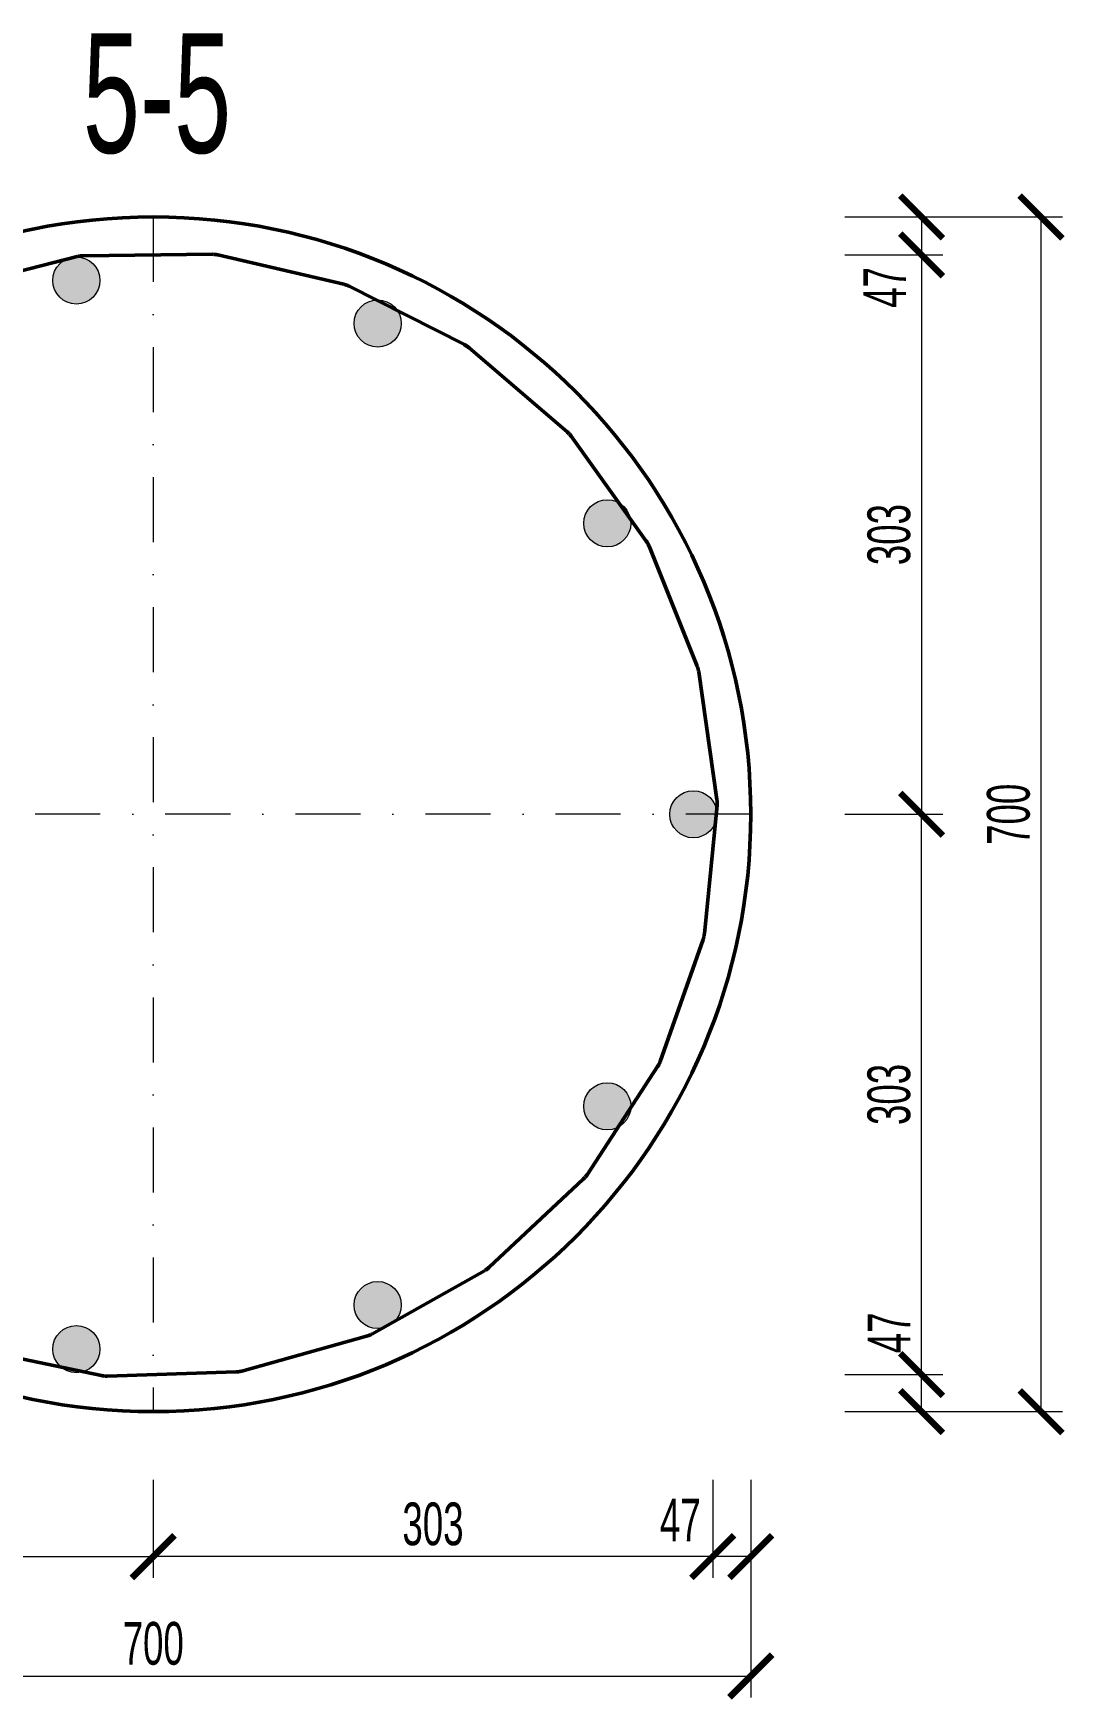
# Model space of a CAD drawing. Extents: x -483223 to 550073, y -164053 to -64662.
# Drawn here: x -248334 to -242293, y -107867 to -98103 of the extents above; entities that cross this region are included whole.
import ezdxf

# ---------------------------------------------------------------- set-up
doc = ezdxf.new("R2010")
doc.units = 0
doc.header["$MEASUREMENT"] = 0
doc.linetypes.add('DASHDOT', pattern=[25.4, 12.7, -6.35, 0, -6.35])
doc.layers.get('0').update_dxf_attribs({"color": 40, "linetype": 'CONTINUOUS'})
doc.layers.get('Defpoints').update_dxf_attribs({"linetype": 'CONTINUOUS'})
for name, color, linetype, lineweight in [('АРМАТУРА', 11, 'CONTINUOUS', 50), ('ОСН. ПОТОВЩЕНА', 251, 'CONTINUOUS', 30), ('РАМКА', 250, 'CONTINUOUS', 40), ('РОЗМІР', 250, 'CONTINUOUS', 15), ('ШТРИХУВАННЯ', 250, 'CONTINUOUS', 9)]:
    doc.layers.add(name, color=color, linetype=linetype, lineweight=lineweight)
doc.layers.add('ВІСЬ', color=197, linetype='DASHDOT', lineweight=15, transparency=0.5)
doc.layers.add('ТЕКСТ', color=252, linetype='CONTINUOUS')
doc.styles.add('РОЗМІР', font='ARIALN.TTF', dxfattribs={"width": 0.75})
doc.dimstyles.new('М 10', dxfattribs={"dimtxt": 250, "dimasz": 250, "dimexe": 125, "dimexo": 250, "dimgap": 62.5, "dimtad": 1, "dimlfac": 0.1, "dimtxsty": 'РОЗМІР', "dimblk": 'ARCHTICK', "dimcen": 250, "dimadec": 0, "dimazin": 0, "dimtfac": 1, "dimtix": 1, "dimtmove": 2, "dimatfit": 3, "dimfxl": 125, "dimlwd": -1, "dimlwe": -1, "dimarcsym": 0})

# ---------------------------------------------------------------- blocks, each defined once
blk = doc.blocks.new('_ArchTick')
at = {"color": 0, "linetype": 'ByBlock', "const_width": 0.15}
blk.add_lwpolyline([(-0.5, -0.5), (0.5, 0.5)], dxfattribs=at)
blk = doc.blocks.new('*D638')
at = {"layer": 'Defpoints', "color": 0, "ltscale": 30, "transparency": 16777216}
for p in [(-243831.6, -99178.9), (-242431.6, -99178.9), (-243831.6, -106178.9)]:
    blk.add_point(p, dxfattribs=at)
at = {"layer": 'РОЗМІР', "color": 0, "ltscale": 30, "transparency": 16777216}
for p, q in [((-243581.6, -99178.9), (-242306.6, -99178.9)), ((-242431.6, -106178.9), (-242431.6, -99178.9)), ((-243581.6, -106178.9), (-242306.6, -106178.9))]:
    blk.add_line(p, q, dxfattribs=at)
at = {"layer": 'РОЗМІР', "color": 0, "ltscale": 30, "transparency": 16777216, "xscale": 250, "yscale": 250, "zscale": 250}
for p, rotation in [((-242431.6, -99178.9), 90), ((-242431.6, -106178.9), 270)]:
    blk.add_blockref('_ArchTick', p, dxfattribs=dict(at, rotation=rotation))
at = {"layer": 'РОЗМІР', "color": 0, "ltscale": 30, "transparency": 16777216, "insert": (-242621.8, -102678.9), "char_height": 250, "attachment_point": 5, "rotation": 90, "style": 'РОЗМІР'}
blk.add_mtext('700', dxfattribs=at)
blk = doc.blocks.new('*D639')
at = {"layer": 'Defpoints', "color": 0, "ltscale": 30, "transparency": 16777216}
for p in [(-243831.6, -99178.9), (-243831.6, -99401.6), (-243131.6, -99401.6)]:
    blk.add_point(p, dxfattribs=at)
at = {"layer": 'РОЗМІР', "color": 0, "ltscale": 30, "transparency": 16777216}
for p, q in [((-243581.6, -99178.9), (-243006.6, -99178.9)), ((-243131.6, -99178.9), (-243131.6, -99401.6)), ((-243581.6, -99401.6), (-243006.6, -99401.6))]:
    blk.add_line(p, q, dxfattribs=at)
at = {"layer": 'РОЗМІР', "color": 0, "ltscale": 30, "transparency": 16777216, "xscale": 250, "yscale": 250, "zscale": 250}
for p, rotation in [((-243131.6, -99178.9), 90), ((-243131.6, -99401.6), 270)]:
    blk.add_blockref('_ArchTick', p, dxfattribs=dict(at, rotation=rotation))
at = {"layer": 'РОЗМІР', "color": 0, "ltscale": 30, "transparency": 16777216, "insert": (-243346.9, -99591.7), "char_height": 250, "attachment_point": 5, "rotation": 90, "style": 'РОЗМІР'}
blk.add_mtext('47', dxfattribs=at)
blk = doc.blocks.new('*D640')
at = {"layer": 'Defpoints', "color": 0, "ltscale": 30, "transparency": 16777216}
for p in [(-243831.6, -99401.6), (-243831.6, -102678.9), (-243131.6, -102678.9)]:
    blk.add_point(p, dxfattribs=at)
at = {"layer": 'РОЗМІР', "color": 0, "ltscale": 30, "transparency": 16777216}
for p, q in [((-243581.6, -99401.6), (-243006.6, -99401.6)), ((-243131.6, -99401.6), (-243131.6, -102678.9)), ((-243581.6, -102678.9), (-243006.6, -102678.9))]:
    blk.add_line(p, q, dxfattribs=at)
at = {"layer": 'РОЗМІР', "color": 0, "ltscale": 30, "transparency": 16777216, "xscale": 250, "yscale": 250, "zscale": 250}
for p, rotation in [((-243131.6, -99401.6), 90), ((-243131.6, -102678.9), 270)]:
    blk.add_blockref('_ArchTick', p, dxfattribs=dict(at, rotation=rotation))
at = {"layer": 'РОЗМІР', "color": 0, "ltscale": 30, "transparency": 16777216, "insert": (-243321.8, -101040.2), "char_height": 250, "attachment_point": 5, "rotation": 90, "style": 'РОЗМІР'}
blk.add_mtext('303', dxfattribs=at)
blk = doc.blocks.new('*D641')
at = {"layer": 'Defpoints', "color": 0, "ltscale": 30, "transparency": 16777216}
for p in [(-243831.6, -105961.8), (-243131.6, -105961.8), (-243831.6, -106178.9)]:
    blk.add_point(p, dxfattribs=at)
at = {"layer": 'РОЗМІР', "color": 0, "ltscale": 30, "transparency": 16777216}
for p, q in [((-243581.6, -105961.8), (-243006.6, -105961.8)), ((-243131.6, -106178.9), (-243131.6, -105961.8)), ((-243581.6, -106178.9), (-243006.6, -106178.9))]:
    blk.add_line(p, q, dxfattribs=at)
at = {"layer": 'РОЗМІР', "color": 0, "ltscale": 30, "transparency": 16777216, "xscale": 250, "yscale": 250, "zscale": 250}
for p, rotation in [((-243131.6, -105961.8), 90), ((-243131.6, -106178.9), 270)]:
    blk.add_blockref('_ArchTick', p, dxfattribs=dict(at, rotation=rotation))
at = {"layer": 'РОЗМІР', "color": 0, "ltscale": 30, "transparency": 16777216, "insert": (-243321.8, -105717.7), "char_height": 250, "attachment_point": 5, "rotation": 90, "style": 'РОЗМІР'}
blk.add_mtext('47', dxfattribs=at)
blk = doc.blocks.new('*D642')
at = {"layer": 'Defpoints', "color": 0, "ltscale": 30, "transparency": 16777216}
for p in [(-243831.6, -102678.9), (-243131.6, -102678.9), (-243831.6, -105961.8)]:
    blk.add_point(p, dxfattribs=at)
at = {"layer": 'РОЗМІР', "color": 0, "ltscale": 30, "transparency": 16777216}
for p, q in [((-243581.6, -102678.9), (-243006.6, -102678.9)), ((-243131.6, -105961.8), (-243131.6, -102678.9)), ((-243581.6, -105961.8), (-243006.6, -105961.8))]:
    blk.add_line(p, q, dxfattribs=at)
at = {"layer": 'РОЗМІР', "color": 0, "ltscale": 30, "transparency": 16777216, "xscale": 250, "yscale": 250, "zscale": 250}
for p, rotation in [((-243131.6, -102678.9), 90), ((-243131.6, -105961.8), 270)]:
    blk.add_blockref('_ArchTick', p, dxfattribs=dict(at, rotation=rotation))
at = {"layer": 'РОЗМІР', "color": 0, "ltscale": 30, "transparency": 16777216, "insert": (-243321.8, -104320.3), "char_height": 250, "attachment_point": 5, "rotation": 90, "style": 'РОЗМІР'}
blk.add_mtext('303', dxfattribs=at)
blk = doc.blocks.new('*D643')
at = {"layer": 'Defpoints', "color": 0, "ltscale": 30, "transparency": 16777216}
for p in [(-251132.1, -106328.3), (-244132.1, -106328.3), (-244132.1, -107728.3)]:
    blk.add_point(p, dxfattribs=at)
at = {"layer": 'РОЗМІР', "color": 0, "ltscale": 30, "transparency": 16777216}
for p, q in [((-251132.1, -106578.3), (-251132.1, -107853.3)), ((-244132.1, -106578.3), (-244132.1, -107853.3)), ((-251132.1, -107728.3), (-244132.1, -107728.3))]:
    blk.add_line(p, q, dxfattribs=at)
at = {"layer": 'РОЗМІР', "color": 0, "ltscale": 30, "transparency": 16777216, "xscale": 250, "yscale": 250, "zscale": 250, "rotation": 180}
blk.add_blockref('_ArchTick', (-251132.1, -107728.3), dxfattribs=at)
at = {"layer": 'РОЗМІР', "color": 0, "ltscale": 30, "transparency": 16777216, "xscale": 250, "yscale": 250, "zscale": 250}
blk.add_blockref('_ArchTick', (-244132.1, -107728.3), dxfattribs=at)
at = {"layer": 'РОЗМІР', "color": 0, "ltscale": 30, "transparency": 16777216, "insert": (-247632.1, -107538.2), "char_height": 250, "attachment_point": 5, "style": 'РОЗМІР'}
blk.add_mtext('700', dxfattribs=at)
blk = doc.blocks.new('*D644')
at = {"layer": 'Defpoints', "color": 0, "ltscale": 30, "transparency": 16777216}
for p in [(-244354.7, -106328.3), (-244132.1, -106328.3), (-244354.7, -107028.3)]:
    blk.add_point(p, dxfattribs=at)
at = {"layer": 'РОЗМІР', "color": 0, "ltscale": 30, "transparency": 16777216}
for p, q in [((-244354.7, -106578.3), (-244354.7, -107153.3)), ((-244132.1, -106578.3), (-244132.1, -107153.3)), ((-244132.1, -107028.3), (-244354.7, -107028.3))]:
    blk.add_line(p, q, dxfattribs=at)
at = {"layer": 'РОЗМІР', "color": 0, "ltscale": 30, "transparency": 16777216, "xscale": 250, "yscale": 250, "zscale": 250, "rotation": 180}
blk.add_blockref('_ArchTick', (-244354.7, -107028.3), dxfattribs=at)
at = {"layer": 'РОЗМІР', "color": 0, "ltscale": 30, "transparency": 16777216, "xscale": 250, "yscale": 250, "zscale": 250}
blk.add_blockref('_ArchTick', (-244132.1, -107028.3), dxfattribs=at)
at = {"layer": 'РОЗМІР', "color": 0, "ltscale": 30, "transparency": 16777216, "insert": (-244544.9, -106813.1), "char_height": 250, "attachment_point": 5, "style": 'РОЗМІР'}
blk.add_mtext('47', dxfattribs=at)
blk = doc.blocks.new('*D645')
at = {"layer": 'Defpoints', "color": 0, "ltscale": 30, "transparency": 16777216}
for p in [(-247632.1, -106328.3), (-244354.7, -106328.3), (-247632.1, -107028.3)]:
    blk.add_point(p, dxfattribs=at)
at = {"layer": 'РОЗМІР', "color": 0, "ltscale": 30, "transparency": 16777216}
for p, q in [((-247632.1, -106578.3), (-247632.1, -107153.3)), ((-244354.7, -106578.3), (-244354.7, -107153.3)), ((-244354.7, -107028.3), (-247632.1, -107028.3))]:
    blk.add_line(p, q, dxfattribs=at)
at = {"layer": 'РОЗМІР', "color": 0, "ltscale": 30, "transparency": 16777216, "xscale": 250, "yscale": 250, "zscale": 250, "rotation": 180}
blk.add_blockref('_ArchTick', (-247632.1, -107028.3), dxfattribs=at)
at = {"layer": 'РОЗМІР', "color": 0, "ltscale": 30, "transparency": 16777216, "xscale": 250, "yscale": 250, "zscale": 250}
blk.add_blockref('_ArchTick', (-244354.7, -107028.3), dxfattribs=at)
at = {"layer": 'РОЗМІР', "color": 0, "ltscale": 30, "transparency": 16777216, "insert": (-245993.4, -106838.2), "char_height": 250, "attachment_point": 5, "style": 'РОЗМІР'}
blk.add_mtext('303', dxfattribs=at)
blk = doc.blocks.new('*D647')
at = {"layer": 'Defpoints', "color": 0, "ltscale": 30, "transparency": 16777216}
for p in [(-250915, -106328.3), (-247632.1, -106328.3), (-247632.1, -107028.3)]:
    blk.add_point(p, dxfattribs=at)
at = {"layer": 'РОЗМІР', "color": 0, "ltscale": 30, "transparency": 16777216}
for p, q in [((-250915, -106578.3), (-250915, -107153.3)), ((-247632.1, -106578.3), (-247632.1, -107153.3)), ((-250915, -107028.3), (-247632.1, -107028.3))]:
    blk.add_line(p, q, dxfattribs=at)
at = {"layer": 'РОЗМІР', "color": 0, "ltscale": 30, "transparency": 16777216, "xscale": 250, "yscale": 250, "zscale": 250, "rotation": 180}
blk.add_blockref('_ArchTick', (-250915, -107028.3), dxfattribs=at)
at = {"layer": 'РОЗМІР', "color": 0, "ltscale": 30, "transparency": 16777216, "xscale": 250, "yscale": 250, "zscale": 250}
blk.add_blockref('_ArchTick', (-247632.1, -107028.3), dxfattribs=at)
at = {"layer": 'РОЗМІР', "color": 0, "ltscale": 30, "transparency": 16777216, "insert": (-249273.5, -106838.2), "char_height": 250, "attachment_point": 5, "style": 'РОЗМІР'}
blk.add_mtext('303', dxfattribs=at)

msp = doc.modelspace()

# ---------------------------------------------------------------- hatches: boundary and pattern name
at = {"layer": 'РАМКА'}
h = msp.add_hatch(color=7, dxfattribs=at)
h.set_gradient(color1=(51, 51, 51), color2=(51, 51, 51), tint=1)
h.paths.add_polyline_path([(-248015.4891, -99430.2475, 0.571229884), (-248220.3944, -99551.078, 1), (-247944.2366, -99551.078, 0.044423368), (-247946.4079, -99526.6871)])
h.paths.add_polyline_path([(-247946.4079, -99526.6871, 0.225728427), (-248015.4891, -99430.2475)], flags=17)
h = msp.add_hatch(color=7, dxfattribs=at)
h.set_gradient(color1=(51, 51, 51), color2=(51, 51, 51), tint=1)
h.paths.add_polyline_path([(-246250.4805, -99682.3916, 0.571229884), (-246455.3858, -99803.2221, 1), (-246179.228, -99803.2221, 0.044423368), (-246181.3994, -99778.8311)])
h.paths.add_polyline_path([(-246181.3994, -99778.8311, 0.225728427), (-246250.4805, -99682.3916)], flags=17)
h = msp.add_hatch(color=7, dxfattribs=at)
h.set_gradient(color1=(51, 51, 51), color2=(51, 51, 51), tint=1)
h.paths.add_polyline_path([(-244905.7121, -100853.0605, 0.571229884), (-245110.6174, -100973.891, 1), (-244834.4596, -100973.891, 0.044423368), (-244836.6309, -100949.5001)])
h = msp.add_hatch(color=7, dxfattribs=at)
h.set_gradient(color1=(51, 51, 51), color2=(51, 51, 51), tint=1)
h.paths.add_polyline_path([(-244401.4239, -102558.0348, 0.571229884), (-244606.3292, -102678.8653, 1), (-244330.1714, -102678.8653, 0.044423368), (-244332.3428, -102654.4744)])
h.paths.add_polyline_path([(-244332.3428, -102654.4744, 0.225728427), (-244401.4239, -102558.0348)], flags=17)
h = msp.add_hatch(color=7, dxfattribs=at)
h.set_gradient(color1=(51, 51, 51), color2=(51, 51, 51), tint=1)
h.paths.add_polyline_path([(-244905.7121, -104269.0125, 0.571229884), (-245110.6174, -104389.843, 1), (-244834.4596, -104389.843, 0.044423368), (-244836.6309, -104365.4521)])
h.paths.add_polyline_path([(-244836.6309, -104365.4521, 0.225728427), (-244905.7121, -104269.0125)], flags=17)
h = msp.add_hatch(color=7, dxfattribs=at)
h.set_gradient(color1=(51, 51, 51), color2=(51, 51, 51), tint=1)
h.paths.add_polyline_path([(-246250.4805, -105433.678, 0.571229884), (-246455.3858, -105554.5085, 1), (-246179.228, -105554.5085, 0.044423368), (-246181.3994, -105530.1176)])
h.paths.add_polyline_path([(-246181.3994, -105530.1176, 0.225728427), (-246250.4805, -105433.678)], flags=17)
h = msp.add_hatch(color=7, dxfattribs=at)
h.set_gradient(color1=(51, 51, 51), color2=(51, 51, 51), tint=1)
h.paths.add_polyline_path([(-248015.4891, -105691.8255, 0.571229884), (-248220.3944, -105812.656, 1), (-247944.2366, -105812.656, 0.044423368), (-247946.4079, -105788.2651)])
h.paths.add_polyline_path([(-247946.4079, -105788.2651, 0.225728427), (-248015.4891, -105691.8255)], flags=17)

# ---------------------------------------------------------------- linework, layer by layer
at = {"layer": 'АРМАТУРА', "color": 7}
for p, q in [((-248810.5272, -99598.2407), (-248077.1955, -99410.3696)), ((-248077.1955, -99410.3696), (-248074.8229, -99409.7834)), ((-248074.8229, -99409.7834), (-248072.4412, -99409.2374)), ((-248072.4412, -99409.2374), (-248070.0503, -99408.7354)), ((-248070.0503, -99408.7354), (-248067.6503, -99408.2737)), ((-248067.6503, -99408.2737), (-248065.2429, -99407.856)), ((-248065.2429, -99407.856), (-248062.8282, -99407.4786)), ((-248062.8282, -99407.4786), (-248060.408, -99407.1451)), ((-248060.408, -99407.1451), (-248057.9823, -99406.852)), ((-248057.9823, -99406.852), (-248055.5511, -99406.6029)), ((-248055.5511, -99406.6029), (-248053.1162, -99406.394)), ((-248053.1162, -99406.394), (-248050.6777, -99406.2291)), ((-248050.6777, -99406.2291), (-248048.2373, -99406.1082)), ((-248048.2373, -99406.1082), (-248045.7951, -99406.0276)), ((-248045.7951, -99406.0276), (-248043.3529, -99405.9909)), ((-248043.3529, -99405.9909), (-248042.4314, -99405.9873)), ((-248042.4314, -99405.9873), (-247285.462, -99397.8125)), ((-247285.462, -99397.8125), (-247283.0179, -99397.8344)), ((-247283.0179, -99397.8344), (-247280.5757, -99397.9004)), ((-247280.5757, -99397.9004), (-247278.1335, -99398.0067)), ((-247278.1335, -99398.0067), (-247275.6951, -99398.1532)), ((-247275.6951, -99398.1532), (-247273.2602, -99398.3474)), ((-247273.2602, -99398.3474), (-247270.8271, -99398.5819)), ((-247270.8271, -99398.5819), (-247268.3996, -99398.8567)), ((-247268.3996, -99398.8567), (-247265.9757, -99399.1755)), ((-247265.9757, -99399.1755), (-247263.5592, -99399.5383)), ((-247263.5592, -99399.5383), (-247261.15, -99399.9413)), ((-247261.15, -99399.9413), (-247258.7462, -99400.3847)), ((-247258.7462, -99400.3847), (-247256.3517, -99400.872)), ((-247256.3517, -99400.872), (-247253.9663, -99401.3997)), ((-247253.9663, -99401.3997), (-247253.6347, -99401.4766)), ((-247253.6347, -99401.4766), (-246516.419, -99573.4707)), ((-246516.419, -99573.4707), (-246514.0446, -99574.0496)), ((-246514.0446, -99574.0496), (-246511.6812, -99574.6652)), ((-246511.6812, -99574.6652), (-246509.3269, -99575.3248)), ((-246509.3269, -99575.3248), (-246506.9855, -99576.0246)), ((-246506.9855, -99576.0246), (-246504.6569, -99576.7648)), ((-246504.6569, -99576.7648), (-246502.3411, -99577.5453)), ((-246502.3411, -99577.5453), (-246500.04, -99578.366)), ((-246500.04, -99578.366), (-246497.7535, -99579.2271)), ((-246497.7535, -99579.2271), (-246495.4817, -99580.1249)), ((-246495.4817, -99580.1249), (-246493.2264, -99581.0666)), ((-246493.2264, -99581.0666), (-246490.9876, -99582.0449)), ((-246490.9876, -99582.0449), (-246488.7653, -99583.0635)), ((-246488.7653, -99583.0635), (-246486.5631, -99584.1225)), ((-246486.5631, -99584.1225), (-246484.905, -99584.9469)), ((-246484.905, -99584.9469), (-245809.7023, -99927.2495)), ((-245809.7023, -99927.2495), (-245807.5331, -99928.3744)), ((-245807.5331, -99928.3744), (-245805.3822, -99929.5359)), ((-245805.3822, -99929.5359), (-245803.2533, -99930.7342)), ((-245803.2533, -99930.7342), (-245801.1464, -99931.9727)), ((-245801.1464, -99931.9727), (-245799.0596, -99933.2441)), ((-245799.0596, -99933.2441), (-245796.9948, -99934.5522)), ((-245796.9948, -99934.5522), (-245794.9557, -99935.897)), ((-245794.9557, -99935.897), (-245792.9385, -99937.2784)), ((-245792.9385, -99937.2784), (-245790.9471, -99938.6928)), ((-245790.9471, -99938.6928), (-245788.9794, -99940.1402)), ((-245788.9794, -99940.1402), (-245787.0374, -99941.6241)), ((-245787.0374, -99941.6241), (-245785.121, -99943.1411)), ((-245785.121, -99943.1411), (-245783.2321, -99944.6911)), ((-245783.2321, -99944.6911), (-245781.8195, -99945.8893)), ((-245781.8195, -99945.8893), (-245207.3366, -100438.8785)), ((-245207.3366, -100438.8785), (-245205.4954, -100440.4871)), ((-245205.4954, -100440.4871), (-245203.6834, -100442.125)), ((-245203.6834, -100442.125), (-245201.9007, -100443.7959)), ((-245201.9007, -100443.7959), (-245200.1474, -100445.4961)), ((-245200.1474, -100445.4961), (-245198.4234, -100447.2292)), ((-245198.4234, -100447.2292), (-245196.7305, -100448.9917)), ((-245196.7305, -100448.9917), (-245195.067, -100450.7835)), ((-245195.067, -100450.7835), (-245193.4365, -100452.601)), ((-245193.4365, -100452.601), (-245191.837, -100454.4477)), ((-245191.837, -100454.4477), (-245190.2705, -100456.3238)), ((-245190.2705, -100456.3238), (-245188.7371, -100458.2255)), ((-245188.7371, -100458.2255), (-245187.2366, -100460.1565)), ((-245187.2366, -100460.1565), (-245185.7709, -100462.1096)), ((-245185.7709, -100462.1096), (-245184.6827, -100463.6082)), ((-245184.6827, -100463.6082), (-244743.8497, -101079.0258)), ((-244743.8497, -101079.0258), (-244742.4445, -101081.0228)), ((-244742.4445, -101081.0228), (-244741.0741, -101083.0491)), ((-244741.0741, -101083.0491), (-244739.7385, -101085.0937)), ((-244739.7385, -101085.0937), (-244738.4395, -101087.164)), ((-244738.4395, -101087.164), (-244737.1754, -101089.2563)), ((-244737.1754, -101089.2563), (-244735.9497, -101091.3705)), ((-244735.9497, -101091.3705), (-244734.7607, -101093.5031)), ((-244734.7607, -101093.5031), (-244733.6101, -101095.6576)), ((-244733.6101, -101095.6576), (-244732.4962, -101097.8342)), ((-244732.4962, -101097.8342), (-244731.4189, -101100.029)), ((-244731.4189, -101100.029), (-244730.3819, -101102.2422)), ((-244730.3819, -101102.2422), (-244729.3834, -101104.47)), ((-244729.3834, -101104.47), (-244728.4234, -101106.7199)), ((-244728.4234, -101106.7199), (-244727.7236, -101108.431)), ((-244727.7236, -101108.431), (-244445.8126, -101810.998)), ((-244445.8126, -101810.998), (-244444.9222, -101813.2735)), ((-244444.9222, -101813.2735), (-244444.0721, -101815.5636)), ((-244444.0721, -101815.5636), (-244443.2604, -101817.8684)), ((-244443.2604, -101817.8684), (-244442.491, -101820.1878)), ((-244442.491, -101820.1878), (-244441.7618, -101822.5183)), ((-244441.7618, -101822.5183), (-244441.0729, -101824.8634)), ((-244441.0729, -101824.8634), (-244440.4262, -101827.2195)), ((-244440.4262, -101827.2195), (-244439.8198, -101829.5865)), ((-244439.8198, -101829.5865), (-244439.2536, -101831.9646)), ((-244439.2536, -101831.9646), (-244438.7315, -101834.35)), ((-244438.7315, -101834.35), (-244438.2497, -101836.7464)), ((-244438.2497, -101836.7464), (-244437.8099, -101839.1501)), ((-244437.8099, -101839.1501), (-244437.4124, -101841.5611)), ((-244437.4124, -101841.5611), (-244437.1394, -101843.3933)), ((-244437.1394, -101843.3933), (-244330.3096, -102592.8327)), ((-244330.3096, -102592.8327), (-244329.9853, -102595.2548)), ((-244329.9853, -102595.2548), (-244329.7031, -102597.6805)), ((-244329.7031, -102597.6805), (-244329.4649, -102600.1135)), ((-244329.4649, -102600.1135), (-244329.2689, -102602.5502)), ((-244329.2689, -102602.5502), (-244329.1132, -102604.9869)), ((-244329.1132, -102604.9869), (-244329.0033, -102607.4272)), ((-244329.0033, -102607.4272), (-244328.9336, -102609.8713)), ((-244328.9336, -102609.8713), (-244328.908, -102612.3153)), ((-244328.908, -102612.3153), (-244328.9245, -102614.7593)), ((-244329.584, -102626.3639), (-244403.9601, -103379.7149)), ((-244329.4155, -102624.5171), (-244329.584, -102626.3639)), ((-244329.2286, -102622.0804), (-244329.4155, -102624.5171)), ((-244329.0839, -102619.6437), (-244329.2286, -102622.0804)), ((-244328.9831, -102617.1997), (-244329.0839, -102619.6437)), ((-244328.9245, -102614.7593), (-244328.9831, -102617.1997)), ((-244406.1604, -103394.2032), (-244406.6752, -103396.5922)), ((-244405.6895, -103391.8049), (-244406.1604, -103394.2032)), ((-244405.259, -103389.4012), (-244405.6895, -103391.8049)), ((-244404.8706, -103386.9865), (-244405.259, -103389.4012)), ((-244404.5243, -103384.5681), (-244404.8706, -103386.9865)), ((-244404.2221, -103382.1443), (-244404.5243, -103384.5681)), ((-244403.9601, -103379.713), (-244404.2221, -103382.1443)), ((-244411.2261, -103412.4564), (-244662.5447, -104126.5363)), ((-244410.6234, -103410.7049), (-244411.2261, -103412.4564)), ((-244409.8631, -103408.3836), (-244410.6234, -103410.7049)), ((-244409.1431, -103406.0477), (-244409.8631, -103408.3836)), ((-244408.4652, -103403.7008), (-244409.1431, -103406.0477)), ((-244407.8276, -103401.341), (-244408.4652, -103403.7008)), ((-244407.2304, -103398.9721), (-244407.8276, -103401.341)), ((-244406.6752, -103396.5922), (-244407.2304, -103398.9721)), ((-244677.3865, -104156.6121), (-245091.24, -104790.4844)), ((-244676.3825, -104155.0548), (-244677.3865, -104156.6121)), ((-244675.0928, -104152.979), (-244676.3825, -104155.0548)), ((-244673.8378, -104150.8813), (-244675.0928, -104152.979)), ((-244672.6213, -104148.7634), (-244673.8378, -104150.8813)), ((-244671.4414, -104146.6234), (-244672.6213, -104148.7634)), ((-244670.2982, -104144.4653), (-244671.4414, -104146.6234)), ((-244669.1934, -104142.2851), (-244670.2982, -104144.4653)), ((-244668.1253, -104140.0865), (-244669.1934, -104142.2851)), ((-244667.0974, -104137.8697), (-244668.1253, -104140.0865)), ((-244666.1081, -104135.6345), (-244667.0974, -104137.8697)), ((-244665.1573, -104133.3847), (-244666.1081, -104135.6345)), ((-244664.2467, -104131.1165), (-244665.1573, -104133.3847)), ((-244663.3747, -104128.8338), (-244664.2467, -104131.1165)), ((-244662.5447, -104126.5363), (-244663.3747, -104128.8338)), ((-245112.8038, -104816.1705), (-245665.4682, -105333.5029)), ((-245111.4609, -104814.8972), (-245112.8038, -104816.1723)), ((-245109.7131, -104813.1878), (-245111.4609, -104814.8972)), ((-245107.9964, -104811.4492), (-245109.7131, -104813.1878)), ((-245106.3108, -104809.6811), (-245107.9964, -104811.4492)), ((-245104.6565, -104807.8839), (-245106.3108, -104809.6811)), ((-245103.0314, -104806.0573), (-245104.6565, -104807.8839)), ((-245101.4411, -104804.2032), (-245103.0314, -104806.0573)), ((-245099.882, -104802.3216), (-245101.4411, -104804.2032)), ((-245098.3559, -104800.4126), (-245099.882, -104802.3216)), ((-245096.8645, -104798.4778), (-245098.3559, -104800.4126)), ((-245095.4062, -104796.5157), (-245096.8645, -104798.4778)), ((-245093.9827, -104794.5297), (-245095.4062, -104796.5157)), ((-245092.5921, -104792.5199), (-245093.9827, -104794.5297)), ((-245091.24, -104790.4863), (-245092.5921, -104792.5199)), ((-245682.6369, -105347.2125), (-245684.6723, -105348.5664)), ((-245680.6252, -105345.8256), (-245682.6369, -105347.2125)), ((-245678.6392, -105344.402), (-245680.6252, -105345.8256)), ((-245676.6771, -105342.9455), (-245678.6392, -105344.402)), ((-245674.7423, -105341.4542), (-245676.6771, -105342.9455)), ((-245672.8315, -105339.928), (-245674.7423, -105341.4542)), ((-245670.9499, -105338.3707), (-245672.8315, -105339.928)), ((-245669.094, -105336.7805), (-245670.9499, -105338.3707)), ((-245667.2674, -105335.1572), (-245669.094, -105336.7805)), ((-245665.4682, -105333.5029), (-245667.2674, -105335.1572)), ((-245692.5211, -105353.3262), (-246352.3158, -105724.4605)), ((-245690.9143, -105352.4083), (-245692.5211, -105353.3262)), ((-245688.8111, -105351.1643), (-245690.9143, -105352.4083)), ((-245686.7298, -105349.8818), (-245688.8111, -105351.1643)), ((-245684.6723, -105348.5664), (-245686.7298, -105349.8818)), ((-246383.3058, -105737.2852), (-247112.4089, -105940.9471)), ((-246381.525, -105736.7777), (-246383.3058, -105737.287)), ((-246379.1873, -105736.0669), (-246381.525, -105736.7777)), ((-246376.8605, -105735.3194), (-246379.1873, -105736.0669)), ((-246374.5484, -105734.5279), (-246376.8605, -105735.3194)), ((-246372.2509, -105733.698), (-246374.5484, -105734.5279)), ((-246369.9681, -105732.8277), (-246372.2509, -105733.698)), ((-246367.7, -105731.9172), (-246369.9681, -105732.8277)), ((-246365.4483, -105730.9681), (-246367.7, -105731.9172)), ((-246363.2132, -105729.9806), (-246365.4483, -105730.9681)), ((-246360.9963, -105728.9528), (-246363.2132, -105729.9806)), ((-246358.7978, -105727.8865), (-246360.9963, -105728.9528)), ((-246356.6176, -105726.7818), (-246358.7978, -105727.8865)), ((-246354.4557, -105725.6404), (-246356.6176, -105726.7818)), ((-246352.3158, -105724.4623), (-246354.4557, -105725.6404)), ((-247935.5851, -105967.6189), (-248676.344, -105811.5806)), ((-247933.4287, -105968.0549), (-247935.5851, -105967.6189)), ((-247931.025, -105968.5019), (-247933.4287, -105968.0549)), ((-247928.6157, -105968.905), (-247931.025, -105968.5019)), ((-247926.1992, -105969.2641), (-247928.6157, -105968.905)), ((-247923.7753, -105969.5829), (-247926.1992, -105969.2641)), ((-247921.3478, -105969.8613), (-247923.7753, -105969.5829)), ((-247918.9147, -105970.094), (-247921.3478, -105969.8613)), ((-247916.4799, -105970.2864), (-247918.9147, -105970.094)), ((-247914.0414, -105970.4348), (-247916.4799, -105970.2864)), ((-247911.5992, -105970.541), (-247914.0414, -105970.4348)), ((-247909.157, -105970.6052), (-247911.5992, -105970.541)), ((-247902.1767, -105970.5539), (-247909.157, -105970.6052)), ((-247145.559, -105946.0385), (-247902.1767, -105970.5539)), ((-247148.593, -105946.1026), (-247145.559, -105946.0385)), ((-247146.1508, -105946.0568), (-247148.593, -105946.1026)), ((-247143.7086, -105945.9671), (-247146.1508, -105946.0568)), ((-247141.2682, -105945.8333), (-247143.7086, -105945.9671)), ((-247138.8315, -105945.6593), (-247141.2682, -105945.8333)), ((-247136.3967, -105945.4394), (-247138.8315, -105945.6593)), ((-247133.9673, -105945.1792), (-247136.3967, -105945.4394)), ((-247131.5434, -105944.8788), (-247133.9673, -105945.1792)), ((-247129.1232, -105944.5344), (-247131.5434, -105944.8788)), ((-247126.7104, -105944.146), (-247129.1232, -105944.5344)), ((-247124.3048, -105943.7172), (-247126.7104, -105944.146)), ((-247121.9084, -105943.2464), (-247124.3048, -105943.7172)), ((-247119.5175, -105942.7352), (-247121.9084, -105943.2464)), ((-247117.1376, -105942.1801), (-247119.5175, -105942.7352)), ((-247114.7687, -105941.5847), (-247117.1376, -105942.1801)), ((-247112.4089, -105940.9471), (-247114.7687, -105941.5847))]:
    msp.add_line(p, q, dxfattribs=at)
at = {"layer": 'ВІСЬ', "color": 7, "ltscale": 30}
for p, q in [((-247632.0582, -99178.8653), (-247632.0582, -106178.8653)), ((-244132.0582, -102678.8653), (-251132.0582, -102678.8653))]:
    msp.add_line(p, q, dxfattribs=at)
at = {"layer": 'ОСН. ПОТОВЩЕНА', "color": 7, "lineweight": 50}
msp.add_circle((-247632.0582, -102678.8653), 3500, dxfattribs=at)
at = {"layer": 'ШТРИХУВАННЯ', "color": 7}
for centre in [(-248082.3155, -99551.078), (-246317.3069, -99803.2221), (-244972.5385, -100973.891), (-244468.2503, -102678.8653), (-244972.5385, -104389.843), (-246317.3069, -105554.5085), (-248082.3155, -105812.656)]:
    msp.add_circle(centre, 138.0789, dxfattribs=at)

# ---------------------------------------------------------------- texts
at = {"layer": 'ТЕКСТ', "color": 7, "ltscale": 30, "insert": (-247609.9414, -98813.0096), "char_height": 700, "width": 22648.048324, "attachment_point": 8, "style": 'РОЗМІР'}
msp.add_mtext('5-5', dxfattribs=at)

# ---------------------------------------------------------------- dimensions: what is measured, and where the dimension line sits
at = {"layer": 'РОЗМІР', "color": 7, "ltscale": 30}
for base, p1, p2, angle, picture, middle in [((-242431.6257, -99178.8653), (-243831.6257, -106178.8653), (-243831.6257, -99178.8653), 270, '*D638', (-242621.7689, -102678.8653)), ((-244132.0582, -107728.3217), (-251132.0582, -106328.3217), (-244132.0582, -106328.3217), 180, '*D643', (-247632.0582, -107538.1785))]:
    dim = msp.add_linear_dim(base=base, p1=p1, p2=p2, angle=angle, dimstyle='М 10', override={"dimtxsty": 'РОЗМІР'}, dxfattribs=at)
    dim.commit()
    dim.dimension.update_dxf_attribs({"geometry": picture, "text_midpoint": middle})
for base, p1, p2, angle, picture, middle in [((-243131.6257, -99401.5565), (-243831.6257, -99178.8653), (-243831.6257, -99401.5565), 270, '*D639', (-243346.8919, -99591.7077)), ((-243131.6257, -105961.802), (-243831.6257, -106178.8653), (-243831.6257, -105961.802), 90, '*D641', (-243321.7689, -105717.6942)), ((-244354.7494, -107028.3217), (-244132.0582, -106328.3217), (-244354.7494, -106328.3217), 180, '*D644', (-244544.9007, -106813.0554))]:
    dim = msp.add_linear_dim(base=base, p1=p1, p2=p2, angle=angle, text='47', dimstyle='М 10', override={"dimtxsty": 'РОЗМІР'}, dxfattribs=at)
    dim.commit()
    dim.dimension.update_dxf_attribs({"geometry": picture, "text_midpoint": middle, "dimtype": 160})
for base, p1, p2, angle, picture, middle in [((-243131.6257, -102678.8653), (-243831.6257, -99401.5565), (-243831.6257, -102678.8653), 270, '*D640', (-243321.7689, -101040.2109)), ((-243131.6257, -102678.8653), (-243831.6257, -105961.802), (-243831.6257, -102678.8653), 90, '*D642', (-243321.7689, -104320.3337)), ((-247632.0582, -107028.3217), (-244354.7494, -106328.3217), (-247632.0582, -106328.3217), 180, '*D645', (-245993.4038, -106838.1785))]:
    dim = msp.add_linear_dim(base=base, p1=p1, p2=p2, angle=angle, text='303', dimstyle='М 10', override={"dimtxsty": 'РОЗМІР'}, dxfattribs=at)
    dim.commit()
    dim.dimension.update_dxf_attribs({"geometry": picture, "text_midpoint": middle})
dim = msp.add_linear_dim(base=(-247632.0582, -107028.3217), p1=(-250914.9949, -106328.3217), p2=(-247632.0582, -106328.3217), text='303', dimstyle='М 10', override={"dimtxsty": 'РОЗМІР'}, dxfattribs=at)
dim.commit()
dim.dimension.update_dxf_attribs({"geometry": '*D647', "text_midpoint": (-249273.5266, -106838.1785)})

doc.saveas('drawing.dxf')
